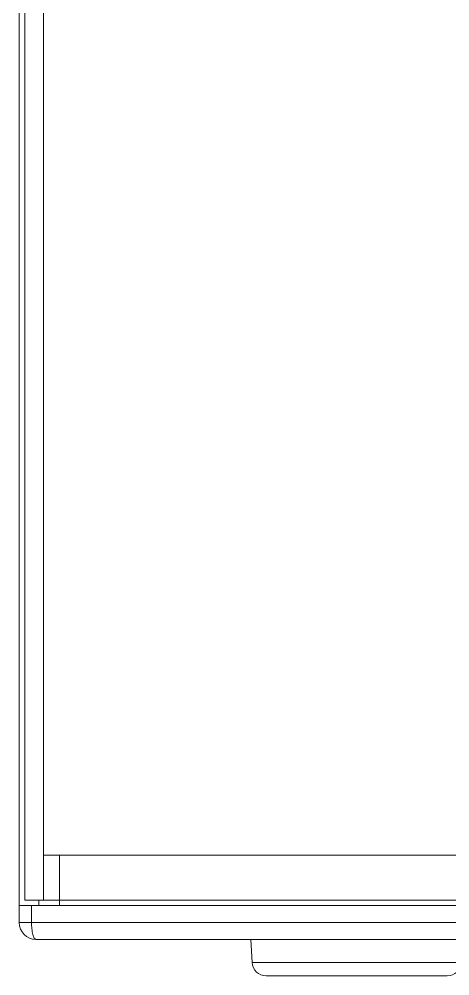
# Model space of a CAD drawing. Header units: millimetres. Extents: x 1177 to 4147, y 93 to 2194.
# Drawn here: x 1597.5 to 1674, y 1335.4 to 1505.7 of the extents above; entities that cross this region are included whole.
import ezdxf

# ---------------------------------------------------------------- set-up
doc = ezdxf.new("R2010")
doc.units = ezdxf.units.MM
doc.header["$LTSCALE"] = 0.1
doc.layers.get('0').update_dxf_attribs({"lineweight": 13})

msp = doc.modelspace()

# ---------------------------------------------------------------- linework, layer by layer
for p, q in [((1597.49, 1344.89), (1597.49, 1918.89)), ((1598.49, 1348.89), (1598.49, 1615.9)), ((1601.8, 1348.89), (1601.8, 1596.53)), ((1759.99, 1356.89), (1601.8, 1356.89)), ((1604.69, 1347.89), (1604.69, 1356.89)), ((1598.49, 1348.89), (2026.49, 1348.89)), ((1600.99, 1347.89), (1600.99, 1348.89)), ((1604.69, 1347.89), (1604.69, 1348.89)), ((1597.49, 1347.89), (2027.49, 1347.89)), ((1599.69, 1347.89), (1599.69, 1344.89)), ((2027.49, 1344.89), (1597.49, 1344.89)), ((2024.49, 1341.89), (1600.49, 1341.89)), ((1638.67, 1341.89), (1638.89, 1337.76)), ((1676.09, 1337.76), (1638.89, 1337.76)), ((1673.59, 1335.39), (1641.39, 1335.39)), ((1673.59, 1335.39), (1641.39, 1335.39))]:
    msp.add_line(p, q)
for centre, radius, start, end in [((1812.49, 1686.89), 196.75, 204.5623, 43.01), ((1600.49, 1344.89), 3, 180, 270), ((1641.39, 1337.89), 2.5, 183, 270), ((1673.59, 1337.89), 2.5, 270, 357)]:
    msp.add_arc(centre, radius, start, end)
msp.add_open_spline([(1600.49, 1341.89), (1600.36, 1341.89), (1600.17, 1342.1), (1600.03, 1342.42), (1599.86, 1342.96), (1599.73, 1343.8), (1599.69, 1344.51), (1599.69, 1344.89)], degree=3, knots=[0, 0, 0, 0, 0.118357, 0.214557, 0.336228, 0.643104, 1, 1, 1, 1])

doc.saveas('drawing.dxf')
